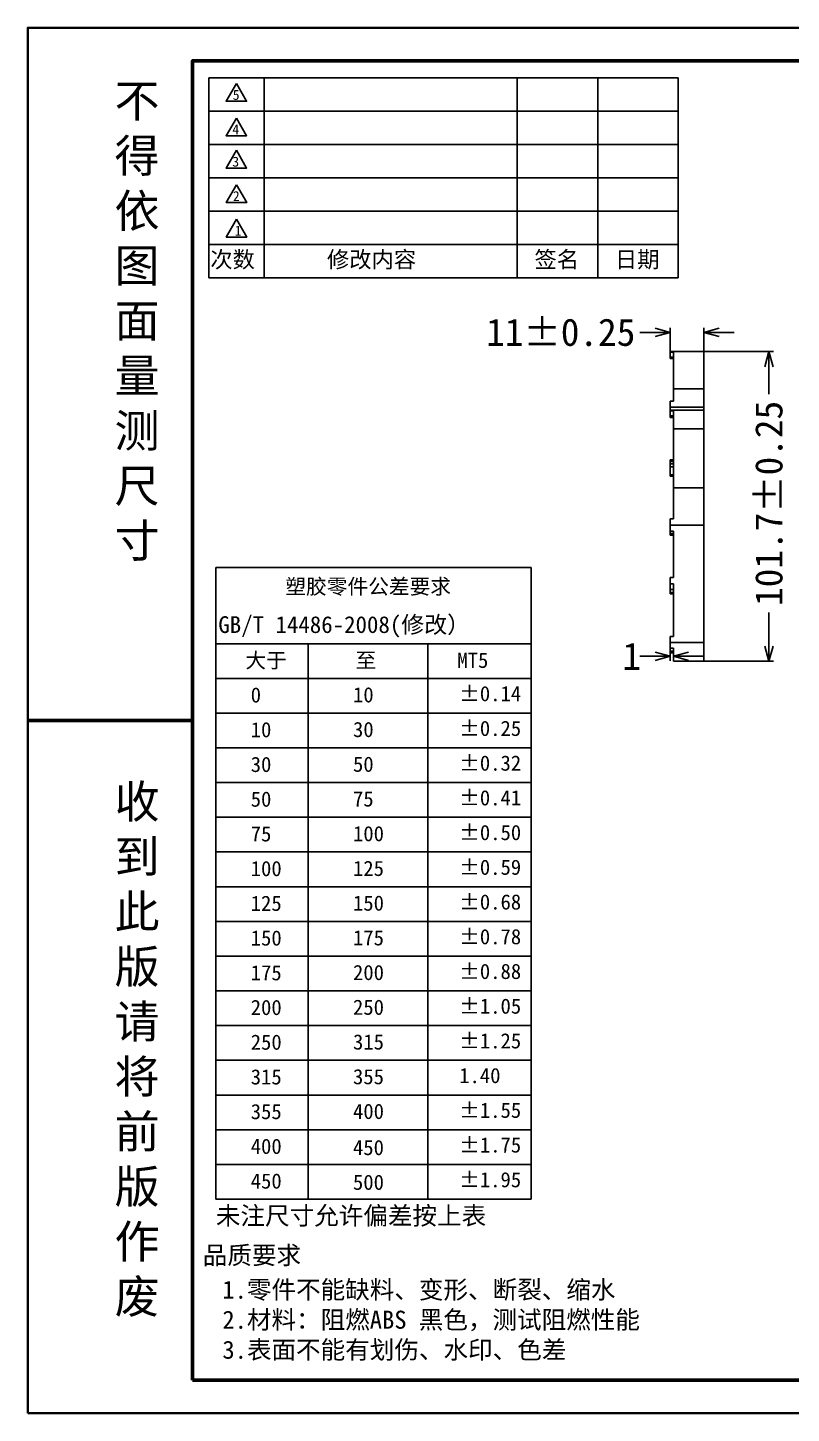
# Model space of a CAD drawing. Header units: millimetres. Extents: x 130 to 773, y 193 to 651.
# Drawn here: x 129.5 to 380.4, y 193.2 to 648.2 of the extents above; entities that cross this region are included whole.
import ezdxf
from ezdxf.lldxf.tags import DXFTag

# ---------------------------------------------------------------- set-up
doc = ezdxf.new("R2010")
doc.units = ezdxf.units.MM
doc.layers.add('title-ifrm', color=6, linetype='Continuous', lineweight=60)
doc.layers.add('title-ofrm', color=5, linetype='Continuous', lineweight=40)
doc.styles.add('HZ', font='')
doc.styles.get("Standard").update_dxf_attribs({"font": 'simfang.ttf'})
doc.styles.get('HZ').set_extended_font_data('SimSun')
tags = doc.linetypes.add('ACAD_ISO04W100', pattern=[30, 24, -3, 0, -3]).pattern_tags.tags
tags[10:11] = [DXFTag(74, 4), DXFTag(75, 0), DXFTag(340, '0'), DXFTag(46, 0.0), DXFTag(50, 0.0), DXFTag(44, 0.0), DXFTag(45, 0.0)]
tags[8:9] = [DXFTag(74, 4), DXFTag(75, 0), DXFTag(340, '0'), DXFTag(46, 0.0), DXFTag(50, 0.0), DXFTag(44, 0.0), DXFTag(45, 0.0)]
tags[6:7] = [DXFTag(74, 4), DXFTag(75, 0), DXFTag(340, '0'), DXFTag(46, 0.0), DXFTag(50, 0.0), DXFTag(44, 0.0), DXFTag(45, 0.0)]
tags[4:5] = [DXFTag(74, 4), DXFTag(75, 0), DXFTag(340, '0'), DXFTag(46, 0.0), DXFTag(50, 0.0), DXFTag(44, 0.0), DXFTag(45, 0.0)]
doc.dimstyles.new('快速标注样式', dxfattribs={"dimtxt": 9, "dimasz": 5, "dimexe": 1.5, "dimexo": 0.1, "dimgap": 0.8, "dimtad": 0, "dimdec": 1, "dimdsep": 46, "dimtxsty": 'Standard', "dimblk": 'OPEN30', "dimcen": 0.3, "dimclrd": 3, "dimclre": 3, "dimclrt": 3, "dimadec": 0, "dimazin": 0, "dimtfac": 1, "dimtdec": 1, "dimtofl": 0, "dimtmove": 0, "dimatfit": 3, "dimfxl": 1, "dimarcsym": 0})

# ---------------------------------------------------------------- blocks, each defined once
blk = doc.blocks.new('ghyt')
for p, q in [((-86.56, -2.23), (-86.56, 155.49)), ((-86.56, 155.49), (-7.83, 155.49)), ((-7.83, 155.49), (-7.83, -2.23)), ((-7.83, 136.49), (-86.56, 136.49)), ((-63.47, 136.49), (-63.47, -2.23)), ((-33.6, 136.49), (-33.6, -2.23)), ((-7.83, 127.82), (-86.56, 127.82)), ((-7.83, 119.15), (-86.56, 119.15)), ((-7.83, 110.48), (-86.56, 110.48)), ((-7.83, 101.81), (-86.56, 101.81)), ((-7.83, 93.14), (-86.56, 93.14)), ((-7.83, 84.47), (-86.56, 84.47)), ((-7.83, 75.8), (-86.56, 75.8)), ((-7.83, 67.13), (-86.56, 67.13)), ((-7.83, 58.46), (-86.56, 58.46)), ((-7.83, 49.79), (-86.56, 49.79)), ((-7.83, 41.12), (-86.56, 41.12)), ((-7.83, 32.45), (-86.56, 32.45)), ((-7.83, 23.78), (-86.56, 23.78)), ((-7.83, 15.11), (-86.56, 15.11)), ((-7.83, 6.44), (-86.56, 6.44)), ((-7.83, -2.23), (-86.56, -2.23))]:
    blk.add_line(p, q)
at = {"attachment_point": 1}
for s, width, gutter_width, insert, char_height in [('{\\fSimSun|b1|i0|c134|p2;塑胶零件公差要求}', 78.7285, 1.35, (-69.22, 152.67), 3.7931), ('GB/T 14486-2008({\\fSimSun|b0|i0|c134|p2;修改）}', 78.4957, 6.56, (-85.96, 143.36), 4.1999), ('{\\fSimSun|b0|i0|c134|p2;大于}', 23.0888, 1.35, (-79.2, 134.24), 3.7931), ('{\\fSimSun|b0|i0|c134|p2;至}', 29.8723, 1.35, (-51.67, 134.24), 3.7931), ('MT5', 25.7673, 1.35, (-26.24, 134.24), 3.793), ('0', 23.0888, 18.97, (-77.86, 125.58), 3.79), ('10', 29.8723, 18.97, (-52.31, 125.63), 3.793), ('%%p0.14', 25.7673, 18.97, (-25.78, 125.91), 3.793), ('10', 23.0888, 18.97, (-77.86, 116.91), 3.793), ('30', 29.8723, 18.97, (-52.31, 116.96), 3.793), ('%%p0.25', 25.7673, 18.97, (-25.78, 117.24), 3.793), ('30', 23.0888, 18.97, (-77.86, 108.24), 3.793), ('50', 29.8723, 18.97, (-52.31, 108.29), 3.793), ('%%p0.32', 25.7673, 18.97, (-25.78, 108.57), 3.793), ('50', 23.0888, 18.97, (-77.86, 99.57), 3.793), ('75', 29.8723, 18.97, (-52.31, 99.62), 3.793), ('%%p0.41', 25.7673, 18.97, (-25.78, 99.9), 3.793), ('75', 23.0888, 18.97, (-77.86, 90.9), 3.793), ('100', 29.8723, 18.97, (-52.31, 90.95), 3.793), ('%%p0.50', 25.7673, 18.97, (-25.78, 91.23), 3.793), ('100', 23.0888, 18.97, (-77.86, 82.23), 3.793), ('125', 29.8723, 18.97, (-52.31, 82.28), 3.793), ('%%p0.59', 25.7673, 18.97, (-25.78, 82.56), 3.793), ('125', 23.0888, 18.97, (-77.86, 73.56), 3.793), ('150', 29.8723, 18.97, (-52.31, 73.61), 3.793), ('%%p0.68', 25.7673, 18.97, (-25.78, 73.89), 3.793), ('150', 23.0888, 18.97, (-77.86, 64.89), 3.793), ('175', 29.8723, 18.97, (-52.31, 64.94), 3.793), ('%%p0.78', 25.7673, 18.97, (-25.78, 65.22), 3.793), ('175', 23.0888, 18.97, (-77.86, 56.22), 3.793), ('200', 29.8723, 18.97, (-52.31, 56.27), 3.793), ('%%p0.88', 25.7673, 18.97, (-25.78, 56.55), 3.793), ('200', 23.0888, 18.97, (-77.86, 47.55), 3.793), ('250', 29.8723, 18.97, (-52.31, 47.6), 3.793), ('%%p1.05', 25.7673, 18.97, (-25.78, 47.88), 3.793), ('250', 23.0888, 18.97, (-77.86, 38.88), 3.793), ('315', 29.8723, 18.97, (-52.31, 38.93), 3.793), ('%%p1.25', 25.7673, 18.97, (-25.78, 39.21), 3.793), ('315', 23.0888, 18.97, (-77.86, 30.21), 3.793), ('355', 29.8723, 18.97, (-52.31, 30.26), 3.793), ('1.40', 25.7673, 18.97, (-25.78, 30.54), 3.793), ('355', 23.0888, 18.97, (-77.86, 21.54), 3.793), ('400', 29.8723, 18.97, (-52.31, 21.59), 3.793), ('%%p1.55', 25.7673, 18.97, (-25.78, 21.87), 3.793), ('400', 23.0888, 18.97, (-77.86, 12.87), 3.793), ('450', 29.8723, 18.97, (-52.32, 12.56), 3.793), ('%%p1.75', 25.7673, 18.97, (-25.78, 13.2), 3.793), ('450', 23.0888, 18.97, (-77.86, 4.2), 3.793), ('500', 29.8723, 18.97, (-52.32, 3.89), 3.793), ('%%p1.95', 25.7673, 18.97, (-25.78, 4.53), 3.793)]:
    blk.add_mtext_dynamic_manual_height_columns(s, width=width, gutter_width=gutter_width, heights=[0], dxfattribs=dict(at, insert=insert, char_height=char_height))
blk = doc.blocks.new('grjyukh')
at = {"char_height": 4.5, "attachment_point": 1}
for s, width, gutter_width, insert in [('{\\fSimSun|b0|i0|c134|p2;品质要求}', 25.5208, 1, (-4.91, 8.6)), ('{\\fSimSun|b0|i0|c134|p2;\\C7;1.零件不能缺料、变形、断裂、缩水                   \\P2.材料：阻燃ABS 黑色，测试阻燃性能\\P3.表面不能有划伤、水印、色差}', 141.821, 18.97, (0, 0))]:
    blk.add_mtext_dynamic_manual_height_columns(s, width=width, gutter_width=gutter_width, heights=[0], dxfattribs=dict(at, insert=insert))
blk = doc.blocks.new('fethyj')
at = {"linetype": 'ACAD_ISO04W100', "lineweight": 100}
for name, p in [('ghyt', (84.93, 22.58)), ('grjyukh', (0, 0))]:
    blk.add_blockref(name, p, dxfattribs=at)
at = {"insert": (-1.63, 18.49), "char_height": 4.5, "attachment_point": 1}
blk.add_mtext_dynamic_manual_height_columns('{\\fSimSun|b0|i0|c134|p54;未注尺寸允许偏差按上表}', width=78.7285, gutter_width=18.97, heights=[0], dxfattribs=at)
blk = doc.blocks.new('_Open30')
at = {"color": 0, "linetype": 'ByBlock', "lineweight": -2}
for p, q in [((-1, 0.268), (0, 0)), ((0, 0), (-1, -0.268)), ((0, 0), (-1, 0))]:
    blk.add_line(p, q, dxfattribs=at)
blk = doc.blocks.new('*D6')
at = {"color": 3, "lineweight": -2, "transparency": 16777216}
for p, q in [((335.61, 441.79), (330.61, 441.79)), ((340.61, 442.86), (340.61, 440.29)), ((341.61, 442.86), (341.61, 440.29)), ((346.61, 441.79), (351.61, 441.79))]:
    blk.add_line(p, q, dxfattribs=at)
at = {"layer": 'Defpoints', "color": 0, "lineweight": -3, "transparency": 16777216}
for p in [(340.61, 442.96), (340.61, 441.79), (341.61, 442.96)]:
    blk.add_point(p, dxfattribs=at)
at = {"color": 3, "lineweight": -2, "transparency": 16777216, "xscale": 5, "yscale": 5, "zscale": 5}
blk.add_blockref('_Open30', (340.61, 441.79), dxfattribs=at)
at = {"color": 3, "lineweight": -2, "transparency": 16777216, "xscale": 5, "yscale": 5, "zscale": 5, "rotation": 180}
blk.add_blockref('_Open30', (341.61, 441.79), dxfattribs=at)
at = {"color": 3, "lineweight": -3, "transparency": 16777216, "insert": (327.94, 441.79), "char_height": 9, "attachment_point": 5}
blk.add_mtext('1', dxfattribs=at)
blk = doc.blocks.new('*D7')
at = {"color": 3, "lineweight": -2, "transparency": 16777216}
for p, q in [((335.61, 548.13), (330.61, 548.13)), ((340.61, 541.98), (340.61, 549.63)), ((351.61, 541.98), (351.61, 549.63)), ((356.61, 548.13), (361.61, 548.13))]:
    blk.add_line(p, q, dxfattribs=at)
at = {"layer": 'Defpoints', "color": 0, "lineweight": -3, "transparency": 16777216}
for p in [(351.61, 548.13), (340.61, 541.88), (351.61, 541.88)]:
    blk.add_point(p, dxfattribs=at)
at = {"color": 3, "lineweight": -2, "transparency": 16777216, "xscale": 5, "yscale": 5, "zscale": 5}
blk.add_blockref('_Open30', (340.61, 548.13), dxfattribs=at)
at = {"color": 3, "lineweight": -2, "transparency": 16777216, "xscale": 5, "yscale": 5, "zscale": 5, "rotation": 180}
blk.add_blockref('_Open30', (351.61, 548.13), dxfattribs=at)
at = {"color": 3, "lineweight": -3, "transparency": 16777216, "insert": (304.64, 548.13), "char_height": 9, "attachment_point": 5}
blk.add_mtext('11%%P0.25', dxfattribs=at)
blk = doc.blocks.new('*D8')
at = {"color": 3, "lineweight": -2, "transparency": 16777216}
for p, q in [((351.71, 541.88), (374.52, 541.88)), ((373.02, 536.88), (373.02, 527.84)), ((373.02, 445.14), (373.02, 456.14)), ((351.71, 440.14), (374.52, 440.14))]:
    blk.add_line(p, q, dxfattribs=at)
at = {"layer": 'Defpoints', "color": 0, "lineweight": -3, "transparency": 16777216}
for p in [(351.61, 541.88), (373.02, 541.88), (351.61, 440.14)]:
    blk.add_point(p, dxfattribs=at)
at = {"color": 3, "lineweight": -2, "transparency": 16777216, "xscale": 5, "yscale": 5, "zscale": 5}
for p, rotation in [((373.02, 541.88), 90), ((373.02, 440.14), 270)]:
    blk.add_blockref('_Open30', p, dxfattribs=dict(at, rotation=rotation))
at = {"color": 3, "lineweight": -3, "transparency": 16777216, "insert": (373.02, 491.99), "char_height": 9, "attachment_point": 5, "rotation": 90}
blk.add_mtext('101.7%%P0.25', dxfattribs=at)

msp = doc.modelspace()

# ---------------------------------------------------------------- linework, layer by layer
at = {"color": 7}
for p, q in [((188.99, 566.09), (188.99, 631.67)), ((343.23, 631.67), (188.99, 631.67)), ((207.23, 566.09), (207.23, 631.67)), ((290.36, 631.67), (290.36, 566.09)), ((316.8, 566.09), (316.8, 631.67)), ((316.8, 631.67), (316.8, 566.09)), ((343.23, 566.09), (343.23, 631.67)), ((343.23, 620.74), (188.99, 620.74)), ((343.23, 609.81), (188.99, 609.81)), ((279.11, 598.88), (188.99, 598.88)), ((343.23, 598.88), (279.11, 598.88)), ((279.11, 587.95), (188.99, 587.95)), ((343.23, 587.95), (279.11, 587.95)), ((279.11, 577.02), (188.99, 577.02)), ((343.23, 577.02), (279.11, 577.02)), ((343.23, 566.09), (188.99, 566.09))]:
    msp.add_line(p, q, dxfattribs=at)
at = {"color": 0, "linetype": 'Continuous', "lineweight": -3}
for p, q in [((340.61, 541.88), (351.61, 541.88)), ((340.61, 541.88), (340.61, 541.68)), ((340.61, 540.02), (340.61, 541.68)), ((341.61, 541.68), (340.61, 541.68)), ((341.61, 541.68), (341.61, 529.63)), ((351.61, 541.88), (351.61, 529.63)), ((340.61, 539.52), (340.61, 540.02)), ((341.61, 540.02), (340.61, 540.02)), ((341.61, 539.52), (340.61, 539.52)), ((341.61, 529.63), (351.61, 529.63)), ((351.61, 529.63), (351.61, 523.57)), ((340.61, 525.56), (340.61, 523.57)), ((340.61, 525.56), (341.61, 525.56)), ((340.61, 523.57), (340.61, 522.57)), ((340.61, 523.57), (351.61, 523.57)), ((351.61, 523.57), (351.61, 522.57)), ((340.61, 522.57), (351.61, 522.57)), ((340.61, 522.57), (340.61, 522.36)), ((340.61, 520.7), (340.61, 522.36)), ((341.61, 522.36), (340.61, 522.36)), ((340.61, 520.2), (340.61, 520.7)), ((341.61, 520.7), (340.61, 520.7)), ((341.61, 520.2), (340.61, 520.2)), ((341.61, 522.36), (341.61, 516.45)), ((351.61, 522.57), (351.61, 516.45)), ((341.61, 516.45), (351.61, 516.45)), ((351.61, 516.45), (351.61, 497.14)), ((340.61, 505.75), (340.61, 506.25)), ((341.61, 506.25), (340.61, 506.25)), ((340.61, 505.02), (340.61, 505.75)), ((341.61, 505.75), (340.61, 505.75)), ((341.61, 505.02), (340.61, 505.02)), ((340.61, 504.02), (340.61, 505.02)), ((340.61, 504.84), (340.58, 504.84)), ((340.61, 504.82), (340.58, 504.82)), ((340.58, 503.89), (340.61, 503.89)), ((340.61, 503.58), (340.58, 503.58)), ((340.58, 502.88), (340.61, 502.88)), ((340.58, 502.86), (340.61, 502.86)), ((340.61, 501.39), (340.61, 504.02)), ((341.61, 504.02), (340.61, 504.02)), ((340.61, 500.89), (340.61, 501.39)), ((341.61, 501.39), (340.61, 501.39)), ((341.61, 500.89), (340.61, 500.89)), ((341.61, 497.14), (341.61, 486.94)), ((341.61, 497.14), (351.61, 497.14)), ((351.61, 497.14), (351.61, 484.89)), ((340.61, 486.94), (341.61, 486.94)), ((340.61, 486.94), (340.61, 484.89)), ((340.61, 484.89), (340.61, 482.83)), ((340.61, 484.89), (351.61, 484.89)), ((340.61, 482.08), (340.61, 482.83)), ((341.61, 482.83), (340.61, 482.83)), ((341.61, 482.83), (341.61, 467.63)), ((351.61, 484.89), (351.61, 446.26)), ((340.61, 481.58), (340.61, 482.08)), ((341.61, 482.08), (340.61, 482.08)), ((341.61, 481.58), (340.61, 481.58)), ((340.61, 467.63), (341.61, 467.63)), ((340.61, 467.63), (340.61, 465.57)), ((340.61, 465.57), (340.61, 463.73)), ((340.61, 465.57), (341.61, 465.57)), ((340.61, 463.73), (340.61, 462.77)), ((341.61, 463.73), (340.61, 463.73)), ((340.61, 462.27), (340.61, 462.77)), ((341.61, 462.77), (340.61, 462.77)), ((341.61, 462.27), (340.61, 462.27)), ((341.61, 448.32), (340.61, 448.32)), ((340.61, 448.32), (340.61, 446.26)), ((340.61, 446.26), (340.61, 444.42)), ((340.61, 446.26), (351.61, 446.26)), ((351.61, 446.26), (351.61, 440.14)), ((340.61, 444.42), (340.61, 443.45)), ((340.61, 444.42), (341.61, 444.42)), ((340.61, 442.96), (340.61, 443.45)), ((341.61, 443.45), (340.61, 443.45)), ((341.61, 442.96), (340.61, 442.96)), ((341.61, 440.14), (341.61, 444.42)), ((351.61, 440.14), (341.61, 440.14))]:
    msp.add_line(p, q, dxfattribs=at)
at = {"color": 7}
for points in [[(198.09, 629.86), (194.73, 624.04), (201.45, 624.04)], [(198.09, 618.52), (194.73, 612.7), (201.45, 612.7)], [(198.09, 607.92), (194.73, 602.1), (201.45, 602.1)], [(198.13, 596.61), (194.77, 590.78), (201.49, 590.78)], [(198.13, 585.26), (194.77, 579.44), (201.49, 579.44)]]:
    msp.add_lwpolyline(points, close=True, dxfattribs=at)
at = {"color": 0, "linetype": 'Continuous', "lineweight": -3}
for points in [[(341.61, 529.63), (341.61, 528.28), (341.61, 526.92), (341.61, 525.56)], [(341.61, 516.45), (341.61, 510.01), (341.61, 503.57), (341.61, 497.14)], [(341.61, 448.32), (341.61, 454.07), (341.61, 459.82), (341.61, 465.57)]]:
    msp.add_open_spline(points, degree=3, dxfattribs=at)
at = {"layer": 'title-ifrm'}
msp.add_lwpolyline([(183.7, 204.06), (762.13, 204.06), (762.13, 637.34), (183.7, 637.34)], close=True, dxfattribs=at)
msp.add_lwpolyline([(183.7, 420.7), (129.54, 420.7)], dxfattribs=at)
at = {"layer": 'title-ofrm'}
msp.add_lwpolyline([(129.54, 193.23), (772.96, 193.23), (772.96, 648.17), (129.54, 648.17)], close=True, dxfattribs=at)

# ---------------------------------------------------------------- block references
at = {"linetype": 'ACAD_ISO04W100', "lineweight": 100, "xscale": 1.314797770190694, "yscale": 1.314797770190694, "zscale": 1.314797770190694}
msp.add_blockref('fethyj', (193.5, 236.78), dxfattribs=at)

# ---------------------------------------------------------------- texts
at = {"color": 7, "style": 'HZ'}
for s, p in [('次数', (189.51, 569.4)), ('修改内容', (227.83, 569.4)), ('签名', (295.99, 569.4)), ('日期', (322.42, 569.4))]:
    msp.add_text(s, height=5.372, dxfattribs=at).set_placement(p)
at = {"char_height": 10.8319, "width": 8.3858, "attachment_point": 1}
for s, insert in [('{\\fSimSun|b0|i0|c134|p2;不得依图面量测尺寸}', (158.08, 629.62)), ('{\\fSimSun|b0|i0|c134|p2;收到此版请将前版作废}', (158.08, 399.49))]:
    msp.add_mtext(s, dxfattribs=dict(at, insert=insert))
at = {"color": 7, "char_height": 3.28, "width": 9.5615, "attachment_point": 1}
for s, insert in [('5', (196.9, 627.77)), ('4', (196.75, 616.43)), ('3', (196.75, 605.83)), ('2', (196.93, 594.52)), ('1', (197.53, 583.17))]:
    msp.add_mtext(s, dxfattribs=dict(at, insert=insert))

# ---------------------------------------------------------------- dimensions: what is measured, and where the dimension line sits
at = {"lineweight": -3}
dim = msp.add_linear_dim(base=(351.61, 548.13), p1=(340.61, 541.88), p2=(351.61, 541.88), text='<>%%P0.25', dimstyle='快速标注样式', dxfattribs=at)
dim.commit()
dim.dimension.update_dxf_attribs({"geometry": '*D7', "text_midpoint": (304.64, 548.13), "dimtype": 160})
dim = msp.add_linear_dim(base=(373.02, 541.88), p1=(351.61, 440.14), p2=(351.61, 541.88), angle=90, text='<>%%P0.25', dimstyle='快速标注样式', dxfattribs=at)
dim.commit()
dim.dimension.update_dxf_attribs({"geometry": '*D8', "text_midpoint": (373.02, 491.99), "dimtype": 160})
dim = msp.add_linear_dim(base=(340.61, 441.79), p1=(341.61, 442.96), p2=(340.61, 442.96), dimstyle='快速标注样式', dxfattribs=at)
dim.commit()
dim.dimension.update_dxf_attribs({"geometry": '*D6', "text_midpoint": (327.94, 441.79)})

doc.saveas('drawing.dxf')
